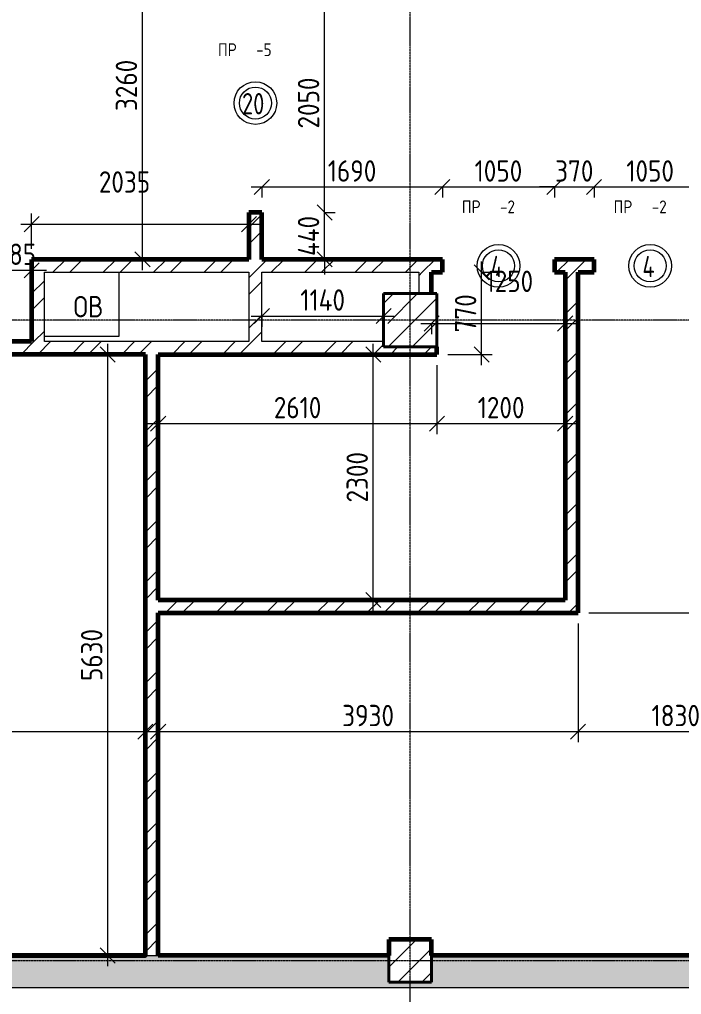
# Model space of a CAD drawing. Header units: millimetres. Extents: x -56773 to 225775, y -262288 to 26541.
# Drawn here: x -858 to 5338, y -7310 to 1822 of the extents above; entities that cross this region are included whole.
import ezdxf

# ---------------------------------------------------------------- set-up
doc = ezdxf.new("R2010")
doc.units = ezdxf.units.MM
doc.linetypes.add('ADSK_Линия сетки', pattern=[25, 20, -2.5, 0, -2.5])
for name, color, linetype, lineweight in [('3.2) Штук 4 вып Сентябрь', 162, 'Continuous', 60), ('Аннотация', 7, 'Continuous', 20), ('Марки', 7, 'Continuous', 20), ('Марки дверей', 7, 'Continuous', 20), ('Несущие колонны', 7, 'Continuous', 18), ('Оси', 7, 'Continuous', 9), ('Перекрытие', 7, 'Continuous', 18), ('Размеры', 7, 'Continuous', 9), ('Стены внутренние', 7, 'Continuous', 18), ('Стены штриховка', 7, 'Continuous', 9)]:
    doc.layers.add(name, color=color, linetype=linetype, lineweight=lineweight)
doc.styles.add('GOST Common_3', font='', dxfattribs={"width": 0.9, "height": 200})
doc.styles.add('GOST Common_9', font='', dxfattribs={"width": 0.9, "height": 120})
doc.styles.add('GOST Common_B', font='', dxfattribs={"width": 0.8, "height": 200})
doc.styles.get('GOST Common_3').set_extended_font_data('GOST Common')
doc.styles.get('GOST Common_9').set_extended_font_data('GOST Common')
doc.styles.get('GOST Common_B').set_extended_font_data('GOST Common', bold=True)
doc.dimstyles.new('ADSK_Основной_2_0', dxfattribs={"dimscale": 304.8, "dimtxt": 201.142999, "dimasz": 0.463911, "dimexe": 0.328084, "dimexo": 0.328084, "dimgap": 0.164042, "dimtad": 1, "dimdec": 3, "dimrnd": 0.001, "dimdsep": 46, "dimtxsty": 'GOST Common_3', "dimblk1": 'OBLIQUE', "dimblk2": 'OBLIQUE', "dimsah": 1, "dimcen": 0.09, "dimdle": 0.328084, "dimazin": 2, "dimtfac": 1, "dimtdec": 4, "dimtix": 1, "dimtmove": 0, "dimatfit": 3, "dimfxl": 1, "dimtvp": 1, "dimtolj": 1, "dimtzin": 0, "dimlwd": 20, "dimlwe": 20, "dimarcsym": 2})
doc.dimstyles.new('ADSK_Основной_2_0_1', dxfattribs={"dimscale": 304.8, "dimtxt": 201.142999, "dimasz": 0.463911, "dimexe": 0.328084, "dimexo": 0.328084, "dimgap": 0.164042, "dimtad": 1, "dimdec": 3, "dimrnd": 0.001, "dimdsep": 46, "dimtxsty": 'GOST Common_3', "dimblk1": 'OBLIQUE', "dimblk2": 'OBLIQUE', "dimsah": 1, "dimcen": 0.09, "dimdle": 0.328084, "dimazin": 2, "dimtfac": 1, "dimtdec": 4, "dimtix": 1, "dimtmove": 1, "dimatfit": 3, "dimfxl": 1, "dimtvp": 1, "dimtolj": 1, "dimtzin": 0, "dimlwd": 20, "dimlwe": 20, "dimarcsym": 2})
doc.dimstyles.new('ADSK_Основной_2_0_2', dxfattribs={"dimscale": 304.8, "dimtxt": 201.142999, "dimasz": 0.463911, "dimexe": 0.328084, "dimexo": 0.328084, "dimgap": 0.164042, "dimtad": 1, "dimdec": 3, "dimrnd": 0.001, "dimdsep": 46, "dimtxsty": 'GOST Common_3', "dimblk1": 'OBLIQUE', "dimblk2": 'OBLIQUE', "dimsah": 1, "dimcen": 0.09, "dimdle": 0.328084, "dimazin": 2, "dimtfac": 1, "dimtdec": 4, "dimtix": 1, "dimtmove": 0, "dimatfit": 3, "dimfxl": 1, "dimtvp": 1, "dimtolj": 1, "dimtzin": 0, "dimlwd": 20, "dimlwe": 20, "dimarcsym": 2})
pattern_1 = [(45, (0, 0), (-224.5064, 224.5064), []), (45, (224.5, 0), (-224.5064, 224.5064), [396.875, -79.375, 3.353, -76.022])]
pattern_2 = [(45, (0, 0), (-235.732, 235.732), []), (45, (157.15, 0), (-235.732, 235.732), [])]

# ---------------------------------------------------------------- blocks, each defined once
blk = doc.blocks.new('ADSK_КолоннаЖБ_Прямоугольная - 400x400 мм-1809659-Кладочный план подвала')
at = {"layer": 'Несущие колонны', "lineweight": 40}
for p, q in [((-200, 200), (200, 200)), ((-200, -200), (-200, 200)), ((200, 200), (200, -200)), ((200, -200), (-200, -200))]:
    blk.add_line(p, q, dxfattribs=at)
blk = doc.blocks.new('ADSK_КолоннаЖБ_Прямоугольная - 500x500 мм-V6-Кладочный план подвала')
at = {"layer": 'Несущие колонны', "lineweight": 9}
h = blk.add_hatch(dxfattribs=at)
h.set_pattern_fill('FP_12', color=256, style=0, pattern_type=2)
h.set_pattern_definition([(315, (995.03, 2800), (224.506, 224.506), []), (315, (995.03, 2575.5), (224.506, 224.506), [396.875, -79.375, 3.353, -76.022])])
h.paths.add_polyline_path([(-250, -250), (250, -250), (250, 250), (-250, 250)])
at = {"layer": 'Несущие колонны', "lineweight": 40}
for p, q in [((-250, -250), (-250, 250)), ((-250, 250), (250, 250)), ((250, 250), (-250, 250)), ((-250, 250), (-250, -250)), ((250, 250), (250, -250)), ((250, -250), (250, 250)), ((250, -250), (-250, -250)), ((-250, -250), (250, -250))]:
    blk.add_line(p, q, dxfattribs=at)
blk = doc.blocks.new('М_двери1 - Марка экземпляра 2-3719212-Кладочный план подвала')
at = {"layer": 'Марки дверей'}
for radius in [2, 1.5]:
    blk.add_circle((0, 0), radius, dxfattribs=at)
blk = doc.blocks.new('_Oblique')
at = {"color": 0, "linetype": 'ByBlock', "lineweight": -2}
blk.add_line((-0.5, -0.5), (0.5, 0.5), dxfattribs=at)
blk = doc.blocks.new('DIMBLOCK182-Кладочный план подвала')
at = {"layer": 'Defpoints', "color": 0, "transparency": 16777216}
for p in [(-1030, -426.6), (-745, -426.6), (-745, -526.6)]:
    blk.add_point(p, dxfattribs=at)
at = {"layer": 'Размеры', "color": 0, "lineweight": 20, "transparency": 16777216}
for p, q in [((-1030, -526.6), (-1171.4, -526.6)), ((-1030, -526.6), (-1030, -626.6)), ((-1030, -526.6), (-745, -526.6)), ((-745, -526.6), (-745, -626.6)), ((-745, -526.6), (-603.6, -526.6))]:
    blk.add_line(p, q, dxfattribs=at)
at = {"layer": 'Размеры', "color": 0, "lineweight": 20, "transparency": 16777216, "xscale": 141.4, "yscale": 141.4, "zscale": 141.4}
blk.add_blockref('_Oblique', (-1030, -526.6), dxfattribs=at)
at = {"layer": 'Размеры', "color": 0, "lineweight": 20, "transparency": 16777216, "xscale": 141.4, "yscale": 141.4, "zscale": 141.4, "rotation": 180}
blk.add_blockref('_Oblique', (-745, -526.6), dxfattribs=at)
at = {"layer": 'Размеры', "color": 0, "lineweight": 9, "transparency": 16777216, "insert": (-887.5, -376.6), "char_height": 200, "width": 454.106, "attachment_point": 5, "style": 'GOST Common_3'}
blk.add_mtext('\\A1;285', dxfattribs=at)
blk = doc.blocks.new('DIMBLOCK201-Кладочный план подвала')
at = {"layer": 'Defpoints', "color": 0, "transparency": 16777216}
for p in [(-3280, -4747.3), (320, -4747.3), (320, -4847.3)]:
    blk.add_point(p, dxfattribs=at)
at = {"layer": 'Размеры', "color": 0, "lineweight": 20, "transparency": 16777216}
for p, q in [((-3380, -4847.3), (420, -4847.3)), ((-3280, -4847.3), (-3280, -4947.3)), ((320, -4847.3), (320, -4947.3))]:
    blk.add_line(p, q, dxfattribs=at)
at = {"layer": 'Размеры', "color": 0, "lineweight": 20, "transparency": 16777216, "xscale": 141.4, "yscale": 141.4, "zscale": 141.4, "rotation": 180}
blk.add_blockref('_Oblique', (-3280, -4847.3), dxfattribs=at)
at = {"layer": 'Размеры', "color": 0, "lineweight": 20, "transparency": 16777216, "xscale": 141.4, "yscale": 141.4, "zscale": 141.4}
blk.add_blockref('_Oblique', (320, -4847.3), dxfattribs=at)
at = {"layer": 'Размеры', "color": 0, "lineweight": 9, "transparency": 16777216, "insert": (-1480, -4697.3), "char_height": 200, "width": 605.475, "attachment_point": 5, "style": 'GOST Common_3'}
blk.add_mtext('\\A1;3600', dxfattribs=at)
blk = doc.blocks.new('DIMBLOCK202-Кладочный план подвала')
at = {"layer": 'Defpoints', "color": 0, "transparency": 16777216}
for p in [(-132.1, -1315), (-32.1, -1315), (-132.1, -6945)]:
    blk.add_point(p, dxfattribs=at)
at = {"layer": 'Размеры', "color": 0, "lineweight": 20, "transparency": 16777216}
for p, q in [((-32.1, -7045), (-32.1, -1215)), ((-32.1, -1315), (67.9, -1315)), ((-32.1, -6945), (67.9, -6945))]:
    blk.add_line(p, q, dxfattribs=at)
at = {"layer": 'Размеры', "color": 0, "lineweight": 20, "transparency": 16777216, "xscale": 141.4, "yscale": 141.4, "zscale": 141.4}
for p, rotation in [((-32.1, -1315), 90), ((-32.1, -6945), 270)]:
    blk.add_blockref('_Oblique', p, dxfattribs=dict(at, rotation=rotation))
at = {"layer": 'Размеры', "color": 0, "lineweight": 9, "transparency": 16777216, "insert": (-182.1, -4130), "char_height": 200, "width": 605.475, "attachment_point": 5, "rotation": 90, "style": 'GOST Common_3'}
blk.add_mtext('\\A1;5630', dxfattribs=at)
blk = doc.blocks.new('DIMBLOCK244-Кладочный план подвала')
at = {"layer": 'Defpoints', "color": 0, "transparency": 16777216}
for p in [(-260, 2835), (293, 2835), (193.1, -425)]:
    blk.add_point(p, dxfattribs=at)
at = {"layer": 'Размеры', "color": 0, "lineweight": 20, "transparency": 16777216}
for p, q in [((293, -525), (293, 2935)), ((-160, 2835), (393, 2835)), ((293.1, -425), (393, -425))]:
    blk.add_line(p, q, dxfattribs=at)
at = {"layer": 'Размеры', "color": 0, "lineweight": 20, "transparency": 16777216, "xscale": 141.4, "yscale": 141.4, "zscale": 141.4}
for p, rotation in [((293, 2835), 90), ((293, -425), 270)]:
    blk.add_blockref('_Oblique', p, dxfattribs=dict(at, rotation=rotation))
at = {"layer": 'Размеры', "color": 0, "lineweight": 9, "transparency": 16777216, "insert": (143, 1205), "char_height": 200, "width": 605.475, "attachment_point": 5, "rotation": 90, "style": 'GOST Common_3'}
blk.add_mtext('\\A1;3260', dxfattribs=at)
blk = doc.blocks.new('DIMBLOCK255-Кладочный план подвала')
at = {"layer": 'Defpoints', "color": 0, "transparency": 16777216}
for p in [(3050, -1315), (440, -1862.8), (3050, -1962.8)]:
    blk.add_point(p, dxfattribs=at)
at = {"layer": 'Размеры', "color": 0, "lineweight": 20, "transparency": 16777216}
for p, q in [((3050, -1415), (3050, -2062.8)), ((340, -1962.8), (3150, -1962.8)), ((440, -1962.8), (440, -2062.8))]:
    blk.add_line(p, q, dxfattribs=at)
at = {"layer": 'Размеры', "color": 0, "lineweight": 20, "transparency": 16777216, "xscale": 141.4, "yscale": 141.4, "zscale": 141.4, "rotation": 180}
blk.add_blockref('_Oblique', (440, -1962.8), dxfattribs=at)
at = {"layer": 'Размеры', "color": 0, "lineweight": 20, "transparency": 16777216, "xscale": 141.4, "yscale": 141.4, "zscale": 141.4}
blk.add_blockref('_Oblique', (3050, -1962.8), dxfattribs=at)
at = {"layer": 'Размеры', "color": 0, "lineweight": 9, "transparency": 16777216, "insert": (1745, -1812.8), "char_height": 200, "width": 560.473, "attachment_point": 5, "style": 'GOST Common_3'}
blk.add_mtext('\\A1;2610', dxfattribs=at)
blk = doc.blocks.new('DIMBLOCK256-Кладочный план подвала')
at = {"layer": 'Defpoints', "color": 0, "transparency": 16777216}
for p in [(3050, -1315), (4250, -1862.8), (4250, -1962.8)]:
    blk.add_point(p, dxfattribs=at)
at = {"layer": 'Размеры', "color": 0, "lineweight": 20, "transparency": 16777216}
for p, q in [((3050, -1415), (3050, -2062.8)), ((2950, -1962.8), (4350, -1962.8)), ((4250, -1962.8), (4250, -2062.8))]:
    blk.add_line(p, q, dxfattribs=at)
at = {"layer": 'Размеры', "color": 0, "lineweight": 20, "transparency": 16777216, "xscale": 141.4, "yscale": 141.4, "zscale": 141.4, "rotation": 180}
blk.add_blockref('_Oblique', (3050, -1962.8), dxfattribs=at)
at = {"layer": 'Размеры', "color": 0, "lineweight": 20, "transparency": 16777216, "xscale": 141.4, "yscale": 141.4, "zscale": 141.4}
blk.add_blockref('_Oblique', (4250, -1962.8), dxfattribs=at)
at = {"layer": 'Размеры', "color": 0, "lineweight": 9, "transparency": 16777216, "insert": (3650, -1812.8), "char_height": 200, "width": 560.473, "attachment_point": 5, "style": 'GOST Common_3'}
blk.add_mtext('\\A1;1200', dxfattribs=at)
blk = doc.blocks.new('DIMBLOCK257-Кладочный план подвала')
at = {"layer": 'Defpoints', "color": 0, "transparency": 16777216}
for p in [(3000, -924.8), (4250, -924.8), (4250, -1024.8)]:
    blk.add_point(p, dxfattribs=at)
at = {"layer": 'Размеры', "color": 0, "lineweight": 20, "transparency": 16777216}
for p, q in [((2900, -1024.8), (4350, -1024.8)), ((3000, -1024.8), (3000, -1124.8)), ((4250, -1024.8), (4250, -1124.8))]:
    blk.add_line(p, q, dxfattribs=at)
at = {"layer": 'Размеры', "color": 0, "lineweight": 20, "transparency": 16777216, "xscale": 141.4, "yscale": 141.4, "zscale": 141.4, "rotation": 180}
blk.add_blockref('_Oblique', (3000, -1024.8), dxfattribs=at)
at = {"layer": 'Размеры', "color": 0, "lineweight": 20, "transparency": 16777216, "xscale": 141.4, "yscale": 141.4, "zscale": 141.4}
blk.add_blockref('_Oblique', (4250, -1024.8), dxfattribs=at)
at = {"layer": 'Размеры', "color": 0, "lineweight": 9, "transparency": 16777216, "insert": (3504.2, -530.1), "char_height": 200, "width": 560.473, "attachment_point": 1, "line_spacing_factor": 1.022761, "style": 'GOST Common_3'}
blk.add_mtext('\\A1;1250', dxfattribs=at)
blk = doc.blocks.new('DIMBLOCK258-Кладочный план подвала')
at = {"layer": 'Defpoints', "color": 0, "transparency": 16777216}
for p in [(2353.2, -1315), (2453.2, -1315), (2353.2, -3615)]:
    blk.add_point(p, dxfattribs=at)
at = {"layer": 'Размеры', "color": 0, "lineweight": 20, "transparency": 16777216}
for p, q in [((2453.2, -3715), (2453.2, -1215)), ((2453.2, -1315), (2553.2, -1315)), ((2453.2, -3615), (2553.2, -3615))]:
    blk.add_line(p, q, dxfattribs=at)
at = {"layer": 'Размеры', "color": 0, "lineweight": 20, "transparency": 16777216, "xscale": 141.4, "yscale": 141.4, "zscale": 141.4}
for p, rotation in [((2453.2, -1315), 90), ((2453.2, -3615), 270)]:
    blk.add_blockref('_Oblique', p, dxfattribs=dict(at, rotation=rotation))
at = {"layer": 'Размеры', "color": 0, "lineweight": 9, "transparency": 16777216, "insert": (2303.2, -2465), "char_height": 200, "width": 605.475, "attachment_point": 5, "rotation": 90, "style": 'GOST Common_3'}
blk.add_mtext('\\A1;2300', dxfattribs=at)
blk = doc.blocks.new('DIMBLOCK259-Кладочный план подвала')
at = {"layer": 'Defpoints', "color": 0, "transparency": 16777216}
for p in [(3367.7, -545), (3467.7, -545), (3050, -1315)]:
    blk.add_point(p, dxfattribs=at)
at = {"layer": 'Размеры', "color": 0, "lineweight": 20, "transparency": 16777216}
for p, q in [((3467.7, -1415), (3467.7, -445)), ((3467.7, -545), (3567.7, -545)), ((3150, -1315), (3567.7, -1315))]:
    blk.add_line(p, q, dxfattribs=at)
at = {"layer": 'Размеры', "color": 0, "lineweight": 20, "transparency": 16777216, "xscale": 141.4, "yscale": 141.4, "zscale": 141.4}
for p, rotation in [((3467.7, -545), 90), ((3467.7, -1315), 270)]:
    blk.add_blockref('_Oblique', p, dxfattribs=dict(at, rotation=rotation))
at = {"layer": 'Размеры', "color": 0, "lineweight": 9, "transparency": 16777216, "insert": (3317.7, -930), "char_height": 200, "width": 454.106, "attachment_point": 5, "rotation": 90, "style": 'GOST Common_3'}
blk.add_mtext('\\A1;770', dxfattribs=at)
blk = doc.blocks.new('DIMBLOCK260-Кладочный план подвала')
at = {"layer": 'Defpoints', "color": 0, "transparency": 16777216}
for p in [(1410, -855.3), (2550, -855.3), (2550, -955.3)]:
    blk.add_point(p, dxfattribs=at)
at = {"layer": 'Размеры', "color": 0, "lineweight": 20, "transparency": 16777216}
for p, q in [((1310, -955.3), (2650, -955.3)), ((1410, -955.3), (1410, -1055.3)), ((2550, -955.3), (2550, -1055.3))]:
    blk.add_line(p, q, dxfattribs=at)
at = {"layer": 'Размеры', "color": 0, "lineweight": 20, "transparency": 16777216, "xscale": 141.4, "yscale": 141.4, "zscale": 141.4, "rotation": 180}
blk.add_blockref('_Oblique', (1410, -955.3), dxfattribs=at)
at = {"layer": 'Размеры', "color": 0, "lineweight": 20, "transparency": 16777216, "xscale": 141.4, "yscale": 141.4, "zscale": 141.4}
blk.add_blockref('_Oblique', (2550, -955.3), dxfattribs=at)
at = {"layer": 'Размеры', "color": 0, "lineweight": 9, "transparency": 16777216, "insert": (1980, -805.3), "char_height": 200, "width": 535.927, "attachment_point": 5, "style": 'GOST Common_3'}
blk.add_mtext('\\A1;1140', dxfattribs=at)
blk = doc.blocks.new('DIMBLOCK261-Кладочный план подвала')
at = {"layer": 'Defpoints', "color": 0, "transparency": 16777216}
for p in [(1290, 5.8), (1290, -94.2), (-745, -425)]:
    blk.add_point(p, dxfattribs=at)
at = {"layer": 'Размеры', "color": 0, "lineweight": 20, "transparency": 16777216}
for p, q in [((-745, -325), (-745, 5.8)), ((-845, -94.2), (1390, -94.2)), ((1290, -94.2), (1290, -194.2))]:
    blk.add_line(p, q, dxfattribs=at)
at = {"layer": 'Размеры', "color": 0, "lineweight": 20, "transparency": 16777216, "xscale": 141.4, "yscale": 141.4, "zscale": 141.4, "rotation": 180}
blk.add_blockref('_Oblique', (-745, -94.2), dxfattribs=at)
at = {"layer": 'Размеры', "color": 0, "lineweight": 20, "transparency": 16777216, "xscale": 141.4, "yscale": 141.4, "zscale": 141.4}
blk.add_blockref('_Oblique', (1290, -94.2), dxfattribs=at)
at = {"layer": 'Размеры', "color": 0, "lineweight": 9, "transparency": 16777216, "insert": (-115.4, 400.5), "char_height": 200, "width": 605.475, "attachment_point": 1, "line_spacing_factor": 1.022761, "style": 'GOST Common_3'}
blk.add_mtext('\\A1;2035', dxfattribs=at)
blk = doc.blocks.new('DIMBLOCK262-Кладочный план подвала')
at = {"layer": 'Defpoints', "color": 0, "transparency": 16777216}
for p in [(1410, 353.7), (3100, 353.7), (3100, 253.7)]:
    blk.add_point(p, dxfattribs=at)
at = {"layer": 'Размеры', "color": 0, "lineweight": 20, "transparency": 16777216}
for p, q in [((1310, 253.7), (3200, 253.7)), ((1410, 253.7), (1410, 153.7)), ((3100, 253.7), (3100, 153.7))]:
    blk.add_line(p, q, dxfattribs=at)
at = {"layer": 'Размеры', "color": 0, "lineweight": 20, "transparency": 16777216, "xscale": 141.4, "yscale": 141.4, "zscale": 141.4, "rotation": 180}
blk.add_blockref('_Oblique', (1410, 253.7), dxfattribs=at)
at = {"layer": 'Размеры', "color": 0, "lineweight": 20, "transparency": 16777216, "xscale": 141.4, "yscale": 141.4, "zscale": 141.4}
blk.add_blockref('_Oblique', (3100, 253.7), dxfattribs=at)
at = {"layer": 'Размеры', "color": 0, "lineweight": 9, "transparency": 16777216, "insert": (2255, 403.7), "char_height": 200, "width": 560.473, "attachment_point": 5, "style": 'GOST Common_3'}
blk.add_mtext('\\A1;1690', dxfattribs=at)
blk = doc.blocks.new('DIMBLOCK263-Кладочный план подвала')
at = {"layer": 'Defpoints', "color": 0, "transparency": 16777216}
for p in [(3100, 353.7), (4150, 353.7), (4150, 253.7)]:
    blk.add_point(p, dxfattribs=at)
at = {"layer": 'Размеры', "color": 0, "lineweight": 20, "transparency": 16777216}
for p, q in [((3000, 253.7), (4250, 253.7)), ((3100, 253.7), (3100, 153.7)), ((4150, 253.7), (4150, 153.7))]:
    blk.add_line(p, q, dxfattribs=at)
at = {"layer": 'Размеры', "color": 0, "lineweight": 20, "transparency": 16777216, "xscale": 141.4, "yscale": 141.4, "zscale": 141.4, "rotation": 180}
blk.add_blockref('_Oblique', (3100, 253.7), dxfattribs=at)
at = {"layer": 'Размеры', "color": 0, "lineweight": 20, "transparency": 16777216, "xscale": 141.4, "yscale": 141.4, "zscale": 141.4}
blk.add_blockref('_Oblique', (4150, 253.7), dxfattribs=at)
at = {"layer": 'Размеры', "color": 0, "lineweight": 9, "transparency": 16777216, "insert": (3625, 403.7), "char_height": 200, "width": 560.473, "attachment_point": 5, "style": 'GOST Common_3'}
blk.add_mtext('\\A1;1050', dxfattribs=at)
blk = doc.blocks.new('DIMBLOCK264-Кладочный план подвала')
at = {"layer": 'Defpoints', "color": 0, "transparency": 16777216}
for p in [(4150, 353.7), (4520, 353.7), (4520, 253.7)]:
    blk.add_point(p, dxfattribs=at)
at = {"layer": 'Размеры', "color": 0, "lineweight": 20, "transparency": 16777216}
for p, q in [((4150, 253.7), (4008.6, 253.7)), ((4150, 253.7), (4150, 153.7)), ((4150, 253.7), (4520, 253.7)), ((4520, 253.7), (4520, 153.7)), ((4520, 253.7), (4661.4, 253.7))]:
    blk.add_line(p, q, dxfattribs=at)
at = {"layer": 'Размеры', "color": 0, "lineweight": 20, "transparency": 16777216, "xscale": 141.4, "yscale": 141.4, "zscale": 141.4}
blk.add_blockref('_Oblique', (4150, 253.7), dxfattribs=at)
at = {"layer": 'Размеры', "color": 0, "lineweight": 20, "transparency": 16777216, "xscale": 141.4, "yscale": 141.4, "zscale": 141.4, "rotation": 180}
blk.add_blockref('_Oblique', (4520, 253.7), dxfattribs=at)
at = {"layer": 'Размеры', "color": 0, "lineweight": 9, "transparency": 16777216, "insert": (4335, 403.7), "char_height": 200, "width": 454.106, "attachment_point": 5, "style": 'GOST Common_3'}
blk.add_mtext('\\A1;370', dxfattribs=at)
blk = doc.blocks.new('DIMBLOCK265-Кладочный план подвала')
at = {"layer": 'Defpoints', "color": 0, "transparency": 16777216}
for p in [(4520, 353.7), (5570, 353.7), (5570, 253.7)]:
    blk.add_point(p, dxfattribs=at)
at = {"layer": 'Размеры', "color": 0, "lineweight": 20, "transparency": 16777216}
for p, q in [((4420, 253.7), (5670, 253.7)), ((4520, 253.7), (4520, 153.7)), ((5570, 253.7), (5570, 153.7))]:
    blk.add_line(p, q, dxfattribs=at)
at = {"layer": 'Размеры', "color": 0, "lineweight": 20, "transparency": 16777216, "xscale": 141.4, "yscale": 141.4, "zscale": 141.4, "rotation": 180}
blk.add_blockref('_Oblique', (4520, 253.7), dxfattribs=at)
at = {"layer": 'Размеры', "color": 0, "lineweight": 20, "transparency": 16777216, "xscale": 141.4, "yscale": 141.4, "zscale": 141.4}
blk.add_blockref('_Oblique', (5570, 253.7), dxfattribs=at)
at = {"layer": 'Размеры', "color": 0, "lineweight": 9, "transparency": 16777216, "insert": (5045, 403.7), "char_height": 200, "width": 560.473, "attachment_point": 5, "style": 'GOST Common_3'}
blk.add_mtext('\\A1;1050', dxfattribs=at)
blk = doc.blocks.new('DIMBLOCK292-Кладочный план подвала')
at = {"layer": 'Defpoints', "color": 0, "transparency": 16777216}
for p in [(1897.6, 15), (1997.6, 15), (1897.6, -425)]:
    blk.add_point(p, dxfattribs=at)
at = {"layer": 'Размеры', "color": 0, "lineweight": 20, "transparency": 16777216}
for p, q in [((1997.6, 15), (1997.6, 156.4)), ((1997.6, 15), (2097.6, 15)), ((1997.6, -425), (1997.6, 15)), ((1997.6, -425), (2097.6, -425)), ((1997.6, -425), (1997.6, -566.4))]:
    blk.add_line(p, q, dxfattribs=at)
at = {"layer": 'Размеры', "color": 0, "lineweight": 20, "transparency": 16777216, "xscale": 141.4, "yscale": 141.4, "zscale": 141.4}
for p, rotation in [((1997.6, 15), 270), ((1997.6, -425), 90)]:
    blk.add_blockref('_Oblique', p, dxfattribs=dict(at, rotation=rotation))
at = {"layer": 'Размеры', "color": 0, "lineweight": 9, "transparency": 16777216, "insert": (1847.6, -205), "char_height": 200, "width": 495.016, "attachment_point": 5, "rotation": 90, "style": 'GOST Common_3'}
blk.add_mtext('\\A1;440', dxfattribs=at)
blk = doc.blocks.new('DIMBLOCK293-Кладочный план подвала')
at = {"layer": 'Defpoints', "color": 0, "transparency": 16777216}
for p in [(1897.6, 2065), (1997.6, 2065), (1897.6, 15)]:
    blk.add_point(p, dxfattribs=at)
at = {"layer": 'Размеры', "color": 0, "lineweight": 20, "transparency": 16777216}
for p, q in [((1997.6, -85), (1997.6, 2165)), ((1997.6, 2065), (2097.6, 2065)), ((1997.6, 15), (2097.6, 15))]:
    blk.add_line(p, q, dxfattribs=at)
at = {"layer": 'Размеры', "color": 0, "lineweight": 20, "transparency": 16777216, "xscale": 141.4, "yscale": 141.4, "zscale": 141.4}
for p, rotation in [((1997.6, 2065), 90), ((1997.6, 15), 270)]:
    blk.add_blockref('_Oblique', p, dxfattribs=dict(at, rotation=rotation))
at = {"layer": 'Размеры', "color": 0, "lineweight": 9, "transparency": 16777216, "insert": (1847.6, 1040), "char_height": 200, "width": 605.475, "attachment_point": 5, "rotation": 90, "style": 'GOST Common_3'}
blk.add_mtext('\\A1;2050', dxfattribs=at)
blk = doc.blocks.new('DIMBLOCK342-Кладочный план подвала')
at = {"layer": 'Defpoints', "color": 0, "transparency": 16777216}
for p in [(4370, -3735), (5880.3, -3735), (5780.3, -6945)]:
    blk.add_point(p, dxfattribs=at)
at = {"layer": 'Размеры', "color": 0, "lineweight": 20, "transparency": 16777216}
for p, q in [((5880.3, -7045), (5880.3, -3635)), ((4470, -3735), (5980.3, -3735)), ((5880.3, -6945), (5980.3, -6945))]:
    blk.add_line(p, q, dxfattribs=at)
at = {"layer": 'Размеры', "color": 0, "lineweight": 20, "transparency": 16777216, "xscale": 141.4, "yscale": 141.4, "zscale": 141.4}
for p, rotation in [((5880.3, -3735), 90), ((5880.3, -6945), 270)]:
    blk.add_blockref('_Oblique', p, dxfattribs=dict(at, rotation=rotation))
at = {"layer": 'Размеры', "color": 0, "lineweight": 9, "transparency": 16777216, "insert": (5730.3, -5340), "char_height": 200, "width": 560.473, "attachment_point": 5, "rotation": 90, "style": 'GOST Common_3'}
blk.add_mtext('\\A1;3210', dxfattribs=at)
blk = doc.blocks.new('DIMBLOCK343-Кладочный план подвала')
at = {"layer": 'Defpoints', "color": 0, "transparency": 16777216}
for p in [(5780.3, -545), (5880.3, -545), (4370, -3735)]:
    blk.add_point(p, dxfattribs=at)
at = {"layer": 'Размеры', "color": 0, "lineweight": 20, "transparency": 16777216}
for p, q in [((5880.3, -3835), (5880.3, -445)), ((5880.3, -545), (5980.3, -545)), ((4470, -3735), (5980.3, -3735))]:
    blk.add_line(p, q, dxfattribs=at)
at = {"layer": 'Размеры', "color": 0, "lineweight": 20, "transparency": 16777216, "xscale": 141.4, "yscale": 141.4, "zscale": 141.4}
for p, rotation in [((5880.3, -545), 90), ((5880.3, -3735), 270)]:
    blk.add_blockref('_Oblique', p, dxfattribs=dict(at, rotation=rotation))
at = {"layer": 'Размеры', "color": 0, "lineweight": 9, "transparency": 16777216, "insert": (5730.3, -2140), "char_height": 200, "width": 560.473, "attachment_point": 5, "rotation": 90, "style": 'GOST Common_3'}
blk.add_mtext('\\A1;3190', dxfattribs=at)
blk = doc.blocks.new('DIMBLOCK344-Кладочный план подвала')
at = {"layer": 'Defpoints', "color": 0, "transparency": 16777216}
for p in [(4370, -3735), (440, -4747.3), (4370, -4847.3)]:
    blk.add_point(p, dxfattribs=at)
at = {"layer": 'Размеры', "color": 0, "lineweight": 20, "transparency": 16777216}
for p, q in [((4370, -3835), (4370, -4947.3)), ((340, -4847.3), (4470, -4847.3)), ((440, -4847.3), (440, -4947.3))]:
    blk.add_line(p, q, dxfattribs=at)
at = {"layer": 'Размеры', "color": 0, "lineweight": 20, "transparency": 16777216, "xscale": 141.4, "yscale": 141.4, "zscale": 141.4, "rotation": 180}
blk.add_blockref('_Oblique', (440, -4847.3), dxfattribs=at)
at = {"layer": 'Размеры', "color": 0, "lineweight": 20, "transparency": 16777216, "xscale": 141.4, "yscale": 141.4, "zscale": 141.4}
blk.add_blockref('_Oblique', (4370, -4847.3), dxfattribs=at)
at = {"layer": 'Размеры', "color": 0, "lineweight": 9, "transparency": 16777216, "insert": (2405, -4697.3), "char_height": 200, "width": 605.475, "attachment_point": 5, "style": 'GOST Common_3'}
blk.add_mtext('\\A1;3930', dxfattribs=at)
blk = doc.blocks.new('DIMBLOCK345-Кладочный план подвала')
at = {"layer": 'Defpoints', "color": 0, "transparency": 16777216}
for p in [(4370, -3735), (6200, -4747.3), (6200, -4847.3)]:
    blk.add_point(p, dxfattribs=at)
at = {"layer": 'Размеры', "color": 0, "lineweight": 20, "transparency": 16777216}
for p, q in [((4370, -3835), (4370, -4947.3)), ((4270, -4847.3), (6300, -4847.3)), ((6200, -4847.3), (6200, -4947.3))]:
    blk.add_line(p, q, dxfattribs=at)
at = {"layer": 'Размеры', "color": 0, "lineweight": 20, "transparency": 16777216, "xscale": 141.4, "yscale": 141.4, "zscale": 141.4, "rotation": 180}
blk.add_blockref('_Oblique', (4370, -4847.3), dxfattribs=at)
at = {"layer": 'Размеры', "color": 0, "lineweight": 20, "transparency": 16777216, "xscale": 141.4, "yscale": 141.4, "zscale": 141.4}
blk.add_blockref('_Oblique', (6200, -4847.3), dxfattribs=at)
at = {"layer": 'Размеры', "color": 0, "lineweight": 9, "transparency": 16777216, "insert": (5285, -4697.3), "char_height": 200, "width": 560.473, "attachment_point": 5, "style": 'GOST Common_3'}
blk.add_mtext('\\A1;1830', dxfattribs=at)

msp = doc.modelspace()

# ---------------------------------------------------------------- hatches: boundary and pattern name
at = {"layer": 'Несущие колонны', "lineweight": 9}
h = msp.add_hatch(dxfattribs=at)
h.set_pattern_fill('FP_3', color=256, style=0, pattern_type=2)
h.set_pattern_definition(pattern_1)
h.paths.add_polyline_path([(3000, -7195.031), (3000, -6795.031), (2600, -6795.031), (2600, -7195.031)])
at = {"layer": 'Стены внутренние', "lineweight": 9}
h = msp.add_hatch(dxfattribs=at)
h.set_pattern_fill('FP_2', color=256, style=0, pattern_type=2)
h.set_pattern_definition(pattern_2)
h.paths.add_polyline_path([(1290, -425.031), (1410, -425.031), (1410, 14.969), (1290, 14.969)])
h.paths.add_polyline_path([(1410, 2064.969), (1410, 2829.969), (1290, 2829.969), (1290, 2064.969)])
h = msp.add_hatch(dxfattribs=at)
h.set_pattern_fill('FP_2', color=256, style=0, pattern_type=2)
h.set_pattern_definition(pattern_2)
h.paths.add_polyline_path([(-625, -1195.031), (-625, -425.031), (-745, -425.031), (-745, -1195.031)])
h = msp.add_hatch(dxfattribs=at)
h.set_pattern_fill('FP_2', color=256, style=0, pattern_type=2)
h.set_pattern_definition(pattern_2)
h.paths.add_polyline_path([(1290, -545.031), (1290, -425.031), (-625, -425.031), (-625, -545.031)])
h = msp.add_hatch(dxfattribs=at)
h.set_pattern_fill('FP_2', color=256, style=0, pattern_type=2)
h.set_pattern_definition(pattern_2)
h.paths.add_polyline_path([(11125, -545.031), (11125, -425.031), (8025, -425.031), (8025, -545.031), (9845, -545.031)])
h.paths.add_polyline_path([(6975, -545.031), (6975, -425.031), (5570, -425.031), (5570, -545.031), (6775, -545.031)])
h.paths.add_polyline_path([(4250, -545.031), (4520, -545.031), (4520, -425.031), (4150, -425.031), (4150, -545.031)])
h.paths.add_polyline_path([(2880, -545.031), (3100, -545.031), (3100, -425.031), (1290, -425.031), (1290, -545.031), (1410, -545.031)])
h = msp.add_hatch(dxfattribs=at)
h.set_pattern_fill('FP_2', color=256, style=0, pattern_type=2)
h.set_pattern_definition(pattern_2)
h.paths.add_polyline_path([(1410, -1195.031), (1410, -545.031), (1290, -545.031), (1290, -1195.031)])
h = msp.add_hatch(dxfattribs=at)
h.set_pattern_fill('FP_2', color=256, style=0, pattern_type=2)
h.set_pattern_definition(pattern_2)
h.paths.add_polyline_path([(3000, -745.031), (3000, -545.031), (2880, -545.031), (2880, -745.031)])
h = msp.add_hatch(dxfattribs=at)
h.set_pattern_fill('FP_2', color=256, style=0, pattern_type=2)
h.set_pattern_definition(pattern_2)
h.paths.add_polyline_path([(4250, -3735.031), (4370, -3735.031), (4370, -545.031), (4250, -545.031), (4250, -3729.2173)])
h = msp.add_hatch(dxfattribs=at)
h.set_pattern_fill('FP_2', color=256, style=0, pattern_type=2)
h.set_pattern_definition(pattern_2)
h.paths.add_polyline_path([(3050, -1315.031), (3050, -1245.031), (2550, -1245.031), (2550, -1195.031), (-1030, -1195.031), (-1030, -1315.031), (2550, -1315.031)])
h.paths.add_polyline_path([(-2080, -1315.031), (-2080, -1195.031), (-2950, -1195.031), (-2950, -1245.031), (-3238, -1245.031), (-3238, -1315.031)])
h = msp.add_hatch(dxfattribs=at)
h.set_pattern_fill('FP_2', color=256, style=0, pattern_type=2)
h.set_pattern_definition(pattern_2)
h.paths.add_polyline_path([(320, -6945.031), (440, -6945.031), (440, -1315.031), (320, -1315.031), (320, -3729.2173)])
h = msp.add_hatch(dxfattribs=at)
h.set_pattern_fill('FP_2', color=256, style=0, pattern_type=2)
h.set_pattern_definition(pattern_2)
h.paths.add_polyline_path([(3862.8518, -3735.031), (4250, -3735.031), (4250, -3615.031), (440, -3615.031), (440, -3735.031)])
h = msp.add_hatch(dxfattribs=at)
h.set_pattern_fill('FP_3', color=256, style=0, pattern_type=2)
h.set_pattern_definition(pattern_1)
h.paths.add_polyline_path([(61550, -7245.031), (61550, -6945.031), (49800, -6945.031), (49800, -7195.031), (49400, -7195.031), (49400, -6945.031), (34000, -6945.031), (34000, -7195.031), (33600, -7195.031), (33600, -6945.031), (28000, -6945.031), (28000, -7195.031), (27600, -7195.031), (27600, -6945.031), (22000, -6945.031), (22000, -7195.031), (21600, -7195.031), (21600, -6945.031), (9000, -6945.031), (9000, -7195.031), (8600, -7195.031), (8600, -6945.031), (3000, -6945.031), (3000, -7195.031), (2600, -7195.031), (2600, -6945.031), (-13400, -6945.031), (-13400, -7195.031), (-13800, -7195.031), (-13800, -6945.031), (-19400, -6945.031), (-19400, -7195.031), (-19550, -7195.031), (-19550, -7245.031), (52785.5782, -7245.031)])

# ---------------------------------------------------------------- linework, layer by layer
at = {"layer": '3.2) Штук 4 вып Сентябрь'}
for p, q in [((1410, 14.969), (1290, 14.969)), ((1290, 14.969), (1290, -425.031)), ((1410, -425.031), (1410, 14.969)), ((-745, -425.031), (-745, -1195.031)), ((1290, -425.031), (-745, -425.031)), ((3100, -425.031), (1410, -425.031)), ((3100, -545.031), (3100, -425.031)), ((4520, -425.031), (4150, -425.031)), ((4150, -425.031), (4150, -545.031)), ((4520, -545.031), (4520, -425.031)), ((3000, -745.031), (3000, -545.031)), ((3000, -545.031), (3100, -545.031)), ((4150, -545.031), (4250, -545.031)), ((4250, -545.031), (4250, -3615.031)), ((4370, -545.031), (4520, -545.031)), ((4370, -3735.031), (4370, -545.031)), ((-745, -1195.031), (-1030, -1195.031)), ((3050, -1315.031), (3050, -1245.031)), ((440, -1315.031), (3050, -1315.031)), ((440, -3615.031), (440, -1315.031)), ((4250, -3615.031), (440, -3615.031)), ((440, -6945.031), (440, -3735.031)), ((440, -3735.031), (4370, -3735.031)), ((3000, -6795.031), (2600, -6795.031)), ((2600, -6795.031), (2600, -6945.031)), ((3000, -6945.031), (3000, -6795.031)), ((320, -6945.031), (-7560, -6945.031)), ((2600, -6945.031), (440, -6945.031)), ((6200, -6945.031), (3000, -6945.031))]:
    msp.add_line(p, q, dxfattribs=at)
msp.add_lwpolyline([(320, -1315.031), (-3267.396, -1315.031), (-3267.396, -6945.031), (320, -6945.031)], close=True, dxfattribs=at)
at = {"layer": 'Оси', "linetype": 'ADSK_Линия сетки', "lineweight": 5}
for p, q in [((2800, -10973.8823), (2800, 10027.4451)), ((62221.372, -995.031), (-25240.0967, -995.031)), ((62221.372, -6995.031), (-25240.0967, -6995.031))]:
    msp.add_line(p, q, dxfattribs=at)
at = {"layer": 'Перекрытие'}
for p, q in [((75, -1145.031), (75, -545.031)), ((-625, -1145.031), (75, -1145.031))]:
    msp.add_line(p, q, dxfattribs=at)
at = {"layer": 'Стены внутренние', "lineweight": 5}
for p, q in [((-625, -1195.031), (-625, -545.031)), ((-625, -545.031), (1290, -545.031)), ((1290, -545.031), (1290, -1195.031)), ((1410, -545.031), (2880, -545.031)), ((1410, -1195.031), (1410, -545.031)), ((2880, -545.031), (2880, -745.031)), ((1290, -1195.031), (-625, -1195.031)), ((2550, -1195.031), (1410, -1195.031)), ((-1030, -1315.031), (320, -1315.031)), ((320, -1315.031), (320, -6945.031)), ((440, -1315.031), (3050, -1315.031)), ((440, -3615.031), (440, -1315.031)), ((4250, -3615.031), (440, -3615.031)), ((-19850, -7245.031), (61850, -7245.031))]:
    msp.add_line(p, q, dxfattribs=at)
at = {"layer": 'Стены штриховка', "lineweight": 9}
msp.add_line((320, -6945.031), (440, -6945.031), dxfattribs=at)

# ---------------------------------------------------------------- block references
at = {"layer": '3.2) Штук 4 вып Сентябрь', "rotation": 89.9999999999999}
msp.add_blockref('ADSK_КолоннаЖБ_Прямоугольная - 500x500 мм-V6-Кладочный план подвала', (2800, -995.031), dxfattribs=at)
at = {"layer": 'Марки дверей', "xscale": 99.99999999999993, "yscale": 99.99999999999993, "zscale": 99.99999999999993}
for p in [(1350, 1039.969), (3625, -485.031), (5045, -485.031)]:
    msp.add_blockref('М_двери1 - Марка экземпляра 2-3719212-Кладочный план подвала', p, dxfattribs=at)
at = {"layer": 'Несущие колонны', "lineweight": 40, "rotation": 89.9999999999999}
msp.add_blockref('ADSK_КолоннаЖБ_Прямоугольная - 400x400 мм-1809659-Кладочный план подвала', (2800, -6995.031), dxfattribs=at)

# ---------------------------------------------------------------- texts
at = {"layer": 'Аннотация', "lineweight": 9, "insert": (-352.1595, -767.5138), "char_height": 200, "width": 360.759375, "attachment_point": 1, "style": 'GOST Common_3'}
msp.add_mtext('ОВ', dxfattribs=at)
at = {"layer": 'Марки', "lineweight": 9, "char_height": 120, "attachment_point": 1, "style": 'GOST Common_9'}
for s, insert, width in [('ПР', (1000.0692, 1599.6806), 432.91125), ('-5', (1357.2567, 1599.6806), 389.620125), ('ПР', (3282.55, 127.7538), 432.91125), ('-2', (3639.7375, 127.7538), 389.620125), ('ПР', (4702.55, 127.7538), 432.91125), ('-2', (5059.7375, 127.7538), 389.620125)]:
    msp.add_mtext(s, dxfattribs=dict(at, insert=insert, width=width))
at = {"layer": 'Марки дверей', "lineweight": 5, "char_height": 200, "attachment_point": 1, "style": 'GOST Common_B'}
for s, insert, width in [('20', (1225.1426, 1133.6279), 295.021), ('\\fGOST Common|b1|i0|c204|p34|;\\W.8;4', (3552.9426, -391.3721), 166.751), ('\\fGOST Common|b1|i0|c204|p34|;\\W.8;4', (4972.9426, -391.3721), 166.751)]:
    msp.add_mtext(s, dxfattribs=dict(at, insert=insert, width=width))

# ---------------------------------------------------------------- dimensions: what is measured, and where the dimension line sits
at = {"layer": 'Размеры', "lineweight": 9}
for base, p1, p2, dimstyle, override, picture, middle in [((293.042, 2834.969), (193.0571, -425.031), (-260, 2834.969), 'ADSK_Основной_2_0', {"dimpost": '<>', "dimfxl": 3291.331147}, 'DIMBLOCK244-Кладочный план подвала', (143.042, 1204.969)), ((1997.5779, 2064.969), (1897.593, 14.969), (1897.593, 2064.969), 'ADSK_Основной_2_0', {"dimpost": '<>', "dimfxl": 2050}, 'DIMBLOCK293-Кладочный план подвала', (1847.5779, 1039.969)), ((1997.5779, 14.969), (1897.593, -425.031), (1897.593, 14.969), 'ADSK_Основной_2_0', {"dimpost": '<>', "dimfxl": 440}, 'DIMBLOCK292-Кладочный план подвала', (1847.5779, -205.031)), ((3467.6507, -545.031), (3050, -1315.031), (3367.6658, -545.031), 'ADSK_Основной_2_0', {"dimpost": '<>', "dimfxl": 832.953531}, 'DIMBLOCK259-Кладочный план подвала', (3317.6507, -930.031)), ((5880.3171, -545.031), (4370, -3735.031), (5780.3322, -545.031), 'ADSK_Основной_2_0_2', {"dimpost": '<>', "dimfxl": 3487.855616}, 'DIMBLOCK343-Кладочный план подвала', (5730.3171, -2140.031)), ((-32.0694, -1315.031), (-132.0543, -6945.031), (-132.0543, -1315.031), 'ADSK_Основной_2_0', {"dimpost": '<>', "dimfxl": 5630}, 'DIMBLOCK202-Кладочный план подвала', (-182.0694, -4130.031)), ((2453.2128, -1315.031), (2353.2279, -3615.031), (2353.2279, -1315.031), 'ADSK_Основной_2_0', {"dimpost": '<>', "dimfxl": 2300}, 'DIMBLOCK258-Кладочный план подвала', (2303.2128, -2465.031)), ((5880.3171, -3735.031), (5780.3322, -6945.031), (4370, -3735.031), 'ADSK_Основной_2_0_2', {"dimpost": '<>', "dimfxl": 3506.156984}, 'DIMBLOCK342-Кладочный план подвала', (5730.3171, -5340.031))]:
    dim = msp.add_linear_dim(base=base, p1=p1, p2=p2, angle=90, dimstyle=dimstyle, override=override, dxfattribs=at)
    dim.commit()
    dim.dimension.update_dxf_attribs({"geometry": picture, "text_midpoint": middle})
for base, p1, p2, dimstyle, override, picture, middle in [((3100, 253.7444), (1410, 353.7293), (3100, 353.7293), 'ADSK_Основной_2_0', {"dimpost": '<>', "dimfxl": 1690}, 'DIMBLOCK262-Кладочный план подвала', (2255, 403.7444)), ((4150, 253.7444), (3100, 353.7293), (4150, 353.7293), 'ADSK_Основной_2_0', {"dimpost": '<>', "dimfxl": 1050}, 'DIMBLOCK263-Кладочный план подвала', (3625, 403.7444)), ((4520, 253.7444), (4150, 353.7293), (4520, 353.7293), 'ADSK_Основной_2_0', {"dimpost": '<>', "dimfxl": 370}, 'DIMBLOCK264-Кладочный план подвала', (4335, 403.7444)), ((5570, 253.7444), (4520, 353.7293), (5570, 353.7293), 'ADSK_Основной_2_0', {"dimpost": '<>', "dimfxl": 1050}, 'DIMBLOCK265-Кладочный план подвала', (5045, 403.7444)), ((-745, -526.5512), (-1030, -426.5663), (-745, -426.5663), 'ADSK_Основной_2_0', {"dimpost": '<>', "dimfxl": 285}, 'DIMBLOCK182-Кладочный план подвала', (-887.5, -376.5512)), ((2550, -955.2766), (1410, -855.2917), (2550, -855.2917), 'ADSK_Основной_2_0', {"dimpost": '<>', "dimfxl": 1140}, 'DIMBLOCK260-Кладочный план подвала', (1980, -805.2766)), ((3050, -1962.76), (440, -1862.7751), (3050, -1315.031), 'ADSK_Основной_2_0', {"dimpost": '<>', "dimfxl": 2666.856498}, 'DIMBLOCK255-Кладочный план подвала', (1745, -1812.76)), ((4250, -1962.76), (3050, -1315.031), (4250, -1862.7751), 'ADSK_Основной_2_0', {"dimpost": '<>', "dimfxl": 1319.099533}, 'DIMBLOCK256-Кладочный план подвала', (3650, -1812.76)), ((4370, -4847.2524), (440, -4747.2675), (4370, -3735.031), 'ADSK_Основной_2_0_2', {"dimpost": '<>', "dimfxl": 4058.265974}, 'DIMBLOCK344-Кладочный план подвала', (2405, -4697.2524)), ((6200, -4847.2524), (4370, -3735.031), (6200, -4747.2675), 'ADSK_Основной_2_0_2', {"dimpost": '<>', "dimfxl": 2091.296897}, 'DIMBLOCK345-Кладочный план подвала', (5285, -4697.2524)), ((320, -4847.2524), (-3280, -4747.2675), (320, -4747.2675), 'ADSK_Основной_2_0', {"dimpost": '<>', "dimfxl": 3600}, 'DIMBLOCK201-Кладочный план подвала', (-1480, -4697.2524))]:
    dim = msp.add_linear_dim(base=base, p1=p1, p2=p2, dimstyle=dimstyle, override=override, dxfattribs=at)
    dim.commit()
    dim.dimension.update_dxf_attribs({"geometry": picture, "text_midpoint": middle})
for base, p1, p2, override, picture, middle in [((1290, -94.2276), (-745, -425.031), (1290, 5.7573), {"dimpost": '<>', "dimfxl": 2080.097014}, 'DIMBLOCK261-Кладочный план подвала', (187.3318, 83.8047)), ((4250, -1024.7688), (3000, -924.7839), (4250, -924.7839), {"dimpost": '<>', "dimfxl": 1250}, 'DIMBLOCK257-Кладочный план подвала', (3784.389, -846.7364))]:
    dim = msp.add_linear_dim(base=base, p1=p1, p2=p2, dimstyle='ADSK_Основной_2_0_1', override=override, dxfattribs=at)
    dim.commit()
    dim.dimension.update_dxf_attribs({"geometry": picture, "text_midpoint": middle, "dimtype": 160})

doc.saveas('drawing.dxf')
